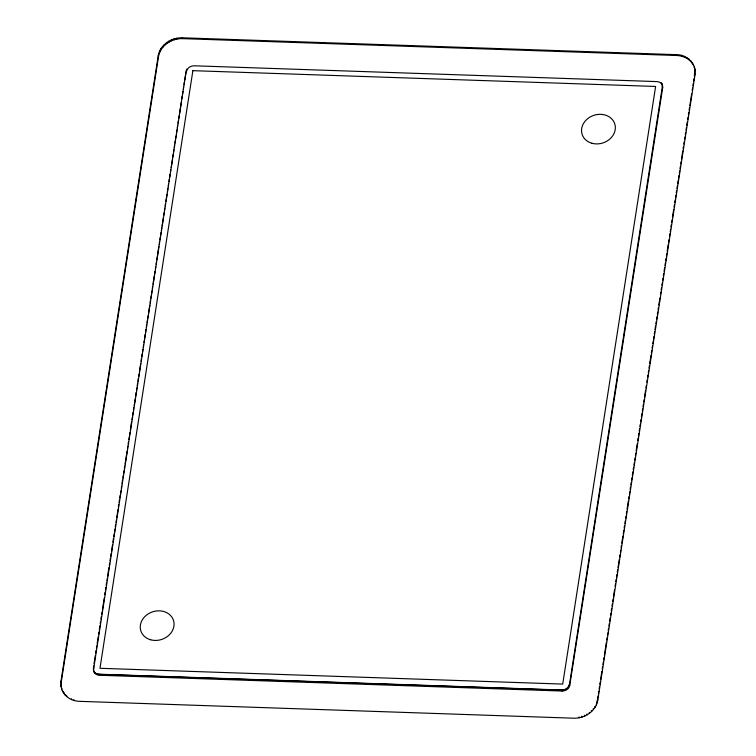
<?xml version="1.0" encoding="UTF-8"?>
<svg xmlns="http://www.w3.org/2000/svg" width="756" height="756" viewBox="0 0 756 756"><rect width="100%" height="100%" fill="white"/><g stroke="black" fill="none" stroke-linecap="round" stroke-linejoin="round"><path stroke-width="1.13" d="M60.962 685.985L61 681.137L158.231 55.717C160.14 44.661 171.461 37.403 182.253 37.8L676.507 54.668C687.091 54.451 696.852 64.052 695 74.863L597.769 700.283C595.86 711.339 584.539 718.597 573.747 718.2L79.493 701.332C71.593 701.181 63.513 696.276 61.491 688.329L61.765 689.16L60.962 685.985L61.236 686.826L61.264 681.978L158.505 56.549C160.414 45.492 171.735 38.235 182.517 38.632L676.781 55.5C683.575 55.746 690.559 59.148 693.621 65.441L693.356 64.61M694.367 76.356L694.764 69.174L694.235 66.84L694.509 67.671M661.897 83.699A6.861 5.812 -18 0 1 662.332 86.694L662.672 87.734L569.759 685.352A6.861 5.812 -18 0 1 562.133 691.041L99.386 675.25A6.861 5.812 -18 0 1 93.602 669.098L93.697 665.894M94.065 663.56L95.332 655.386M95.7 653.052L95.993 650.51M96.418 648.383L96.721 645.841M97.146 643.715L98.233 636.713M98.601 634.378L98.96 632.044M99.329 629.71L99.801 626.006M100.236 623.88L100.529 621.337M100.954 619.211L101.257 616.66M101.682 614.533L101.984 611.991M102.41 609.865L104.224 598.194M104.772 594.698L105.065 592.156M105.5 590.03L105.793 587.488M106.218 585.361L106.52 582.819M106.946 580.693L107.314 578.359M107.673 576.025L108.873 567.643M109.308 565.516L109.667 563.182M110.036 560.848L110.329 558.306M110.754 556.18L111.056 553.638M111.482 551.511L112.568 544.509M112.937 542.175L113.409 538.461M113.844 536.335L114.137 533.793M114.572 531.666L114.865 529.124M115.29 526.998L115.592 524.456M116.018 522.33L116.386 519.996M116.745 517.662L118.012 509.497M118.38 507.163L118.673 504.621M119.108 502.494L119.401 499.952M119.826 497.826L120.128 495.284M120.554 493.158L120.922 490.824M121.281 488.489L121.64 486.155M122.009 483.821L122.481 480.107M122.916 477.981L123.209 475.439M123.644 473.313L123.937 470.771M124.371 468.644L124.664 466.102M125.09 463.976L127.093 451.134M127.452 448.799L127.745 446.257M128.18 444.131L128.473 441.589M128.907 439.463L129.2 436.921M129.626 434.794L129.994 432.46M130.353 430.126L131.553 421.753M131.988 419.627L132.347 417.293M132.716 414.959L133.009 412.417M133.443 410.291L133.736 407.749M134.162 405.622L135.258 398.62M135.617 396.286L136.089 392.572M136.524 390.446L136.817 387.904M137.252 385.777L137.545 383.235M137.979 381.109L138.272 378.567M138.698 376.441L139.066 374.107M139.425 371.772L140.701 363.598M141.06 361.264L141.353 358.722M141.788 356.596L142.081 354.054M142.515 351.927L142.808 349.385M143.234 347.259L143.602 344.925M143.961 342.591L144.33 340.257M144.689 337.923L145.171 334.218M145.596 332.092L145.889 329.55M146.324 327.424L146.617 324.882M147.051 322.755L147.344 320.213M147.779 318.087L148.138 315.753M148.497 313.419L149.773 305.244M150.132 302.91L150.425 300.368M150.86 298.242L151.153 295.7M151.587 293.574L151.88 291.032M152.315 288.905L152.608 286.363M153.033 284.237L154.243 275.855M154.668 273.729L155.037 271.395M155.396 269.06L155.689 266.518M156.123 264.392L156.416 261.85M156.851 259.724L158.779 246.683M159.204 244.557L159.507 242.014M159.932 239.888L160.225 237.346M160.659 235.22L160.952 232.678M161.387 230.552L161.68 228M162.105 225.874L163.381 217.709M163.74 215.375L164.043 212.833M164.468 210.707L164.761 208.165M165.195 206.038L165.488 203.496M165.923 201.37L167.01 194.368M167.369 192.033L167.851 188.32M168.276 186.193L168.579 183.651M169.004 181.525L169.297 178.983M169.731 176.857L170.024 174.315M170.459 172.188L170.752 169.646M171.187 167.52L172.453 159.355M172.812 157.021L173.115 154.479M173.54 152.353L173.833 149.801M174.267 147.675L174.56 145.133M174.995 143.007L175.288 140.465M175.723 138.339L176.082 136.004M176.441 133.67L176.923 129.966M177.348 127.84L177.651 125.298M178.076 123.171L178.369 120.629M178.803 118.503L179.096 115.961M179.531 113.835L181.345 102.164M181.884 98.658L182.187 96.116M182.612 93.99L182.914 91.448M183.339 89.321L183.632 86.779M184.067 84.653L184.36 82.111M184.795 79.985L186.061 71.811M186.713 69.127A6.861 5.812 -18 0 0 186.241 70.648L93.602 669.098L93.338 668.228M662.332 86.694L569.485 684.52A6.861 5.812 -18 0 1 561.859 690.209L99.121 674.409A6.861 5.812 -18 0 1 93.319 669.807M597.684 698.289L598.043 695.955M598.402 693.621L598.771 691.286M599.13 688.952L599.499 686.618M599.858 684.284L600.217 681.95M600.585 679.616L601.852 671.451M602.22 669.117L602.579 666.783M602.938 664.448L603.307 662.114M603.666 659.78L604.025 657.446M604.394 655.112L606.388 642.279M606.747 639.945L607.115 637.61M607.474 635.276L607.843 632.942M608.202 630.608L608.561 628.274M608.93 625.94L609.289 623.605M609.657 621.271L610.196 617.775M610.564 615.441L610.924 613.107M611.283 610.772L611.651 608.438M612.01 606.104L612.379 603.77M612.738 601.436L613.097 599.102M613.466 596.767L614.552 589.765M615.091 586.269L615.46 583.934M615.819 581.6L616.187 579.266M616.546 576.932L616.905 574.598M617.274 572.264L617.633 569.929M618.002 567.595L619.268 559.431M619.627 557.096L619.996 554.762M620.355 552.428L620.723 550.094M621.082 547.76L621.441 545.426M621.81 543.091L622.897 536.098M623.256 533.764L623.804 530.258M624.163 527.924L624.532 525.59M624.891 523.256L625.259 520.922M625.618 518.597L625.977 516.263M626.346 513.929L626.705 511.595M627.064 509.26L628.34 501.086M628.699 498.752L629.068 496.418M629.427 494.093L629.786 491.759M630.154 489.425L630.513 487.091M630.882 484.757L631.241 482.422M631.6 480.088L631.969 477.754M632.328 475.42L632.876 471.924M633.235 469.589L633.604 467.255M633.963 464.921L634.322 462.587M634.69 460.253L635.049 457.919M635.418 455.584L635.777 453.25M636.136 450.916L637.223 443.914M637.771 440.417L638.13 438.083M638.499 435.749L638.858 433.415M639.226 431.081L639.585 428.746M639.945 426.412L640.313 424.078M640.672 421.744L641.041 419.41M641.4 417.076L641.948 413.579M642.307 411.245L642.666 408.911M643.035 406.577L643.394 404.243M643.762 401.909L644.121 399.574M644.481 397.24L645.577 390.238M645.936 387.904L646.295 385.569M646.843 382.073L647.202 379.739M647.571 377.405L647.93 375.07M648.298 372.736L648.657 370.402M649.017 368.068L649.385 365.734M649.744 363.4L651.01 355.235M651.379 352.901L651.738 350.567M652.107 348.232L652.466 345.898M652.825 343.564L653.193 341.23M653.553 338.896L653.921 336.562M654.28 334.228L654.639 331.893M655.008 329.569L655.547 326.063M655.915 323.729L656.274 321.394M656.643 319.06L657.002 316.726M657.361 314.392L657.729 312.058M658.089 309.724L658.457 307.399M658.816 305.065L659.903 298.062M660.451 294.556L660.81 292.222M661.169 289.888L661.538 287.554M661.897 285.22L662.265 282.895M662.625 280.561L662.984 278.227M663.352 275.893L663.711 273.559M664.08 271.224L664.618 267.719M664.987 265.384L665.346 263.05M665.705 260.725L666.074 258.391M666.433 256.057L666.801 253.723M667.161 251.389L668.247 244.386M668.616 242.052L668.975 239.718M669.523 236.222L669.882 233.887M670.241 231.553L670.61 229.219M670.969 226.885L671.328 224.551M671.697 222.217L672.056 219.883M672.424 217.548L673.69 209.384M674.05 207.049L674.418 204.715M674.777 202.381L675.146 200.047M675.505 197.713L675.864 195.379M676.233 193.045L676.592 190.71M676.96 188.376L677.319 186.042M677.678 183.708L678.226 180.211M678.586 177.877L678.954 175.543M679.313 173.209L679.682 170.875M680.041 168.541L680.4 166.207M680.769 163.872L681.128 161.538M681.496 159.204L682.762 151.039M683.122 148.705L683.49 146.371M683.849 144.037L684.208 141.703M684.577 139.369L684.936 137.034M685.305 134.7L685.664 132.366M686.023 130.032L686.391 127.698M686.75 125.364L687.298 121.867M687.658 119.533L688.026 117.199M688.385 114.865L688.744 112.531M689.113 110.196L689.472 107.862M689.841 105.528L691.655 93.867M692.194 90.361L692.562 88.027M692.921 85.693L693.28 83.358M693.649 81.024L694.008 78.69M597.202 700.415L596.295 705.083M93.706 671.044A6.861 5.812 -18 0 0 99.045 674.201L561.793 690.001A6.861 5.812 -18 0 0 569.419 684.312L569.759 685.352M65.744 695.085L66.963 696.21M62.644 691.39L62.379 690.559L64.619 693.895M694.764 69.174L695.038 70.015M692.137 62.531L692.402 63.362M690.597 60.641L690.871 61.472M694.736 74.022L695 74.863M688.773 58.959L689.037 59.79M686.684 57.522L686.949 58.363M684.369 56.36L684.643 57.201M681.874 55.49L682.148 56.322M676.507 54.668L676.781 55.5M597.495 699.451L597.769 700.283M594.783 706.529L595.057 707.361M593.224 708.674L593.488 709.506M591.372 710.649L591.636 711.481M589.264 712.417L589.538 713.248M586.939 713.957L587.204 714.789M584.426 715.233L584.7 716.064M581.78 716.225L582.054 717.057M579.049 716.915L579.313 717.756M561.793 690.001L562.133 691.041M182.253 37.8L182.517 38.632M176.687 38.244L176.951 39.085M173.946 38.943L174.22 39.775M171.3 39.936L171.574 40.767M168.796 41.211L169.06 42.043M166.462 42.752L166.736 43.583M164.364 44.519L164.628 45.351M162.512 46.494L162.776 47.326M160.943 48.639L161.217 49.471M159.705 50.917L159.97 51.748M158.231 55.717L158.505 56.549M99.045 674.201L99.386 675.25M73.852 699.678L74.126 700.51M71.357 698.799L71.631 699.64M61 681.137L61.264 681.978M65.129 694.528L65.403 695.359M63.598 692.638L63.863 693.469M186.515 71.48A6.861 5.812 -18 0 1 194.141 65.791L656.879 81.591A6.861 5.812 -18 0 1 662.672 87.734M661.084 82.65A6.861 5.812 -18 0 1 662.398 86.902M192.884 70.667L99.972 668.285L562.71 684.085L655.622 86.458L192.884 70.667M591.872 143.253A17.152 14.534 -18 0 0 615.223 125.846A17.152 14.534 -18 0 0 588.206 118.257A17.152 14.534 -18 0 0 591.872 143.253M150.595 639.774A17.152 14.534 -18 0 0 173.946 622.358A17.152 14.534 -18 0 0 146.929 614.77A17.152 14.534 -18 0 0 150.595 639.774"/></g></svg>
